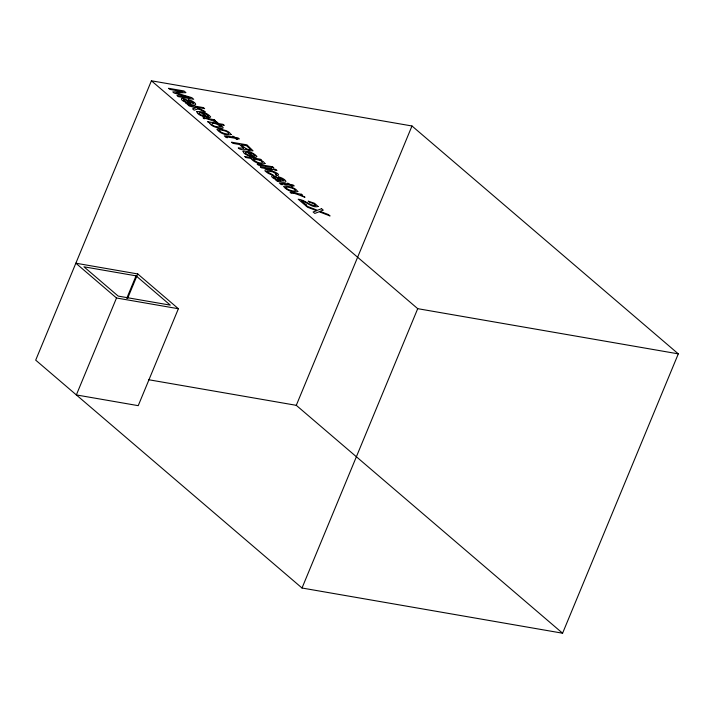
<?xml version="1.0" encoding="UTF-8"?>
<svg xmlns="http://www.w3.org/2000/svg" width="714" height="714" viewBox="0 0 714 714"><rect width="100%" height="100%" fill="white"/><g stroke="black" fill="none" stroke-linecap="round" stroke-linejoin="round"><path stroke-width="1.07" d="M151.413 80.789L35.7 360.142L302.013 588.015L562.587 633.211L678.3 353.858L411.987 125.985L151.413 80.789L417.717 308.671L678.3 353.858M116.507 297.997L76.353 394.931L138.23 405.659L178.384 308.725L137.731 273.944L75.854 263.207L116.507 297.997L178.384 308.725M126.717 298.372L136.053 275.845L83.949 266.804L118.185 296.096L170.289 305.137L136.053 275.845M127.583 298.425L137.731 273.944M562.587 633.211L296.283 405.329L411.987 125.985M302.013 588.015L417.717 308.671M148.476 379.696L296.283 405.329M219.002 130.153C219.216 132.849 232.434 136.115 227.766 132.242A3.302 0.892 22.5 0 0 225.401 131.064L221.697 130.064L219.002 130.153M285.689 187.22C285.912 189.915 299.121 193.182 294.463 189.308A3.302 0.892 22.5 0 0 292.097 188.13L288.394 187.139L285.689 187.22M276.684 174.18L275.452 174.662L276.666 175.698C283.967 174.948 267.322 168.111 265.028 169.959L265.144 171.083L267.982 173.181A4.962 1.339 22.5 0 0 270.883 174.448L273.176 175.091L267.045 171.628A2.981 0.803 22.5 0 1 267.116 170.949L272.65 171.815L276.684 174.18M243.599 148.182L238.28 147.941C239.654 149.699 244.572 150.475 245.723 149.137L249.472 150.699L253.068 150.841L246.964 144.853L231.55 142.184L232.916 143.353L239.529 144.505L243.599 148.182M250.694 149.494C247.472 150.806 243.581 146.763 241.27 144.808L246.535 145.718L250.694 149.494M221.242 126.842C207.854 127.52 209.88 118.506 221.242 126.842M187.568 103.557C189.549 105.467 183.302 102.397 186.336 102.486C180.963 100.96 178.741 96.292 185.881 99.442C189.362 103.512 199.652 105.369 189.21 100.629L188.05 99.639C194.877 100.915 201.241 108.117 187.568 103.557M277.8 180.767C279.781 182.677 273.533 179.607 276.568 179.696C271.195 178.17 268.973 173.502 276.113 176.653C279.593 180.722 289.884 182.579 279.442 177.84L278.281 176.849C285.109 178.125 291.473 185.328 277.8 180.767M208.64 116.096L206.685 116.462L202.589 112.955L206.301 114.231L208.64 116.096M254.934 155.714L252.979 156.071L248.874 152.564L252.595 153.84L254.934 155.714M231.14 134.5C226.766 136.053 219.662 133.259 216.877 129.305L219.189 128.806L225.847 130.564A5.971 1.615 22.5 0 1 229.203 132.358L231.14 134.5M297.836 191.566C293.463 193.119 286.359 190.326 283.565 186.372L285.886 185.872L292.544 187.63A5.971 1.615 22.5 0 1 295.891 189.424L297.836 191.566M196.796 111.67C197.251 114.847 202.16 115.918 204.873 116.953C203.633 115.98 195.083 112.366 201.053 112.669L206.462 117.292L209.702 117.658L210.648 116.837C207.426 113.115 201.616 111.045 196.796 111.67M243.081 151.288C243.545 154.456 248.454 155.527 251.158 156.562C249.918 155.59 241.377 151.975 247.347 152.278L252.756 156.91L255.996 157.267L256.933 156.455C253.711 152.725 247.91 150.654 243.081 151.288M209.836 123.103C210.844 128.118 232.22 131.314 218.654 124.415L224.25 125.387L223.036 124.352L207.578 121.666L209.836 123.103M318.105 206.498C312.321 208.309 306.958 201.892 301.388 200.732L306.779 205.337L304.994 205.034L298.22 199.233C304.628 199.724 309.421 205.65 315.731 205.641L313.678 203.606L309.421 202.196L308.153 201.125L314.579 203.32L318.105 206.498M265.019 163.533C260.655 164.782 254.389 162.542 251.319 158.981L251.667 158.535L245.928 157.544L244.688 156.482L260.351 159.195L261.556 160.231L260.066 159.972L263.216 161.542L265.019 163.533M253.158 159.133C260.315 166.978 269.981 160.704 253.158 159.133M226.811 136.856L227.543 137.74L226.052 137.481L224.321 135.865L233.317 137.079L232.318 136.222L233.862 136.49L234.861 137.347L237.994 137.891L239.252 138.962L236.111 138.418L237.289 139.426L234.567 138.159L226.811 136.856M281.735 183.846L282.467 184.739L280.977 184.48L279.245 182.855L288.233 184.078L287.233 183.221L288.777 183.489L289.777 184.346L292.918 184.89L294.168 185.961L291.035 185.417L292.213 186.425L289.491 185.149L281.735 183.846M183.516 99.541C183.793 101.736 188.237 102.834 190.504 103.164L186.3 100.353L183.516 99.541M273.748 176.751C274.024 178.946 278.469 180.044 280.736 180.374L276.532 177.563L273.748 176.751M321.559 208.684L317.444 210.291L305.922 205.819L307.573 207.238L316.713 210.737L313.107 211.969L314.812 213.432L319.149 211.755L330.055 215.958L328.422 214.566L319.961 211.344L323.272 210.157L321.559 208.684M198.197 108.849L194.154 110.188L192.566 108.831L195.931 107.841L189.228 105.967L188.032 104.949L203.445 107.618L204.641 108.644L195.69 107.091L203.651 110.643L205.23 112L198.197 108.849M182.855 91.651L172.77 91.883L174.127 93.043L190.013 97.773L176.983 95.498L178.286 96.613L193.699 99.282L191.754 97.622L175.84 92.891L185.961 92.659L183.998 90.981L168.584 88.304L169.896 89.428L182.855 91.651M214.245 119.711L203.008 117.756L204.249 118.819C204.543 116.391 227.329 127.395 213.477 120.38L215.423 120.72L214.245 119.711M272.561 166.764L257.147 164.086L258.388 165.148L273.801 167.826L272.561 166.764M271.436 168.683L260.253 166.746L261.511 167.817L272.694 169.762L271.436 168.683M275.658 169.414L273.524 169.04L274.783 170.119L276.925 170.494L275.658 169.414M301.335 194.235L290.098 192.289L291.339 193.351C291.633 190.915 314.419 201.919 300.576 194.904L302.513 195.243L301.335 194.235"/></g></svg>
